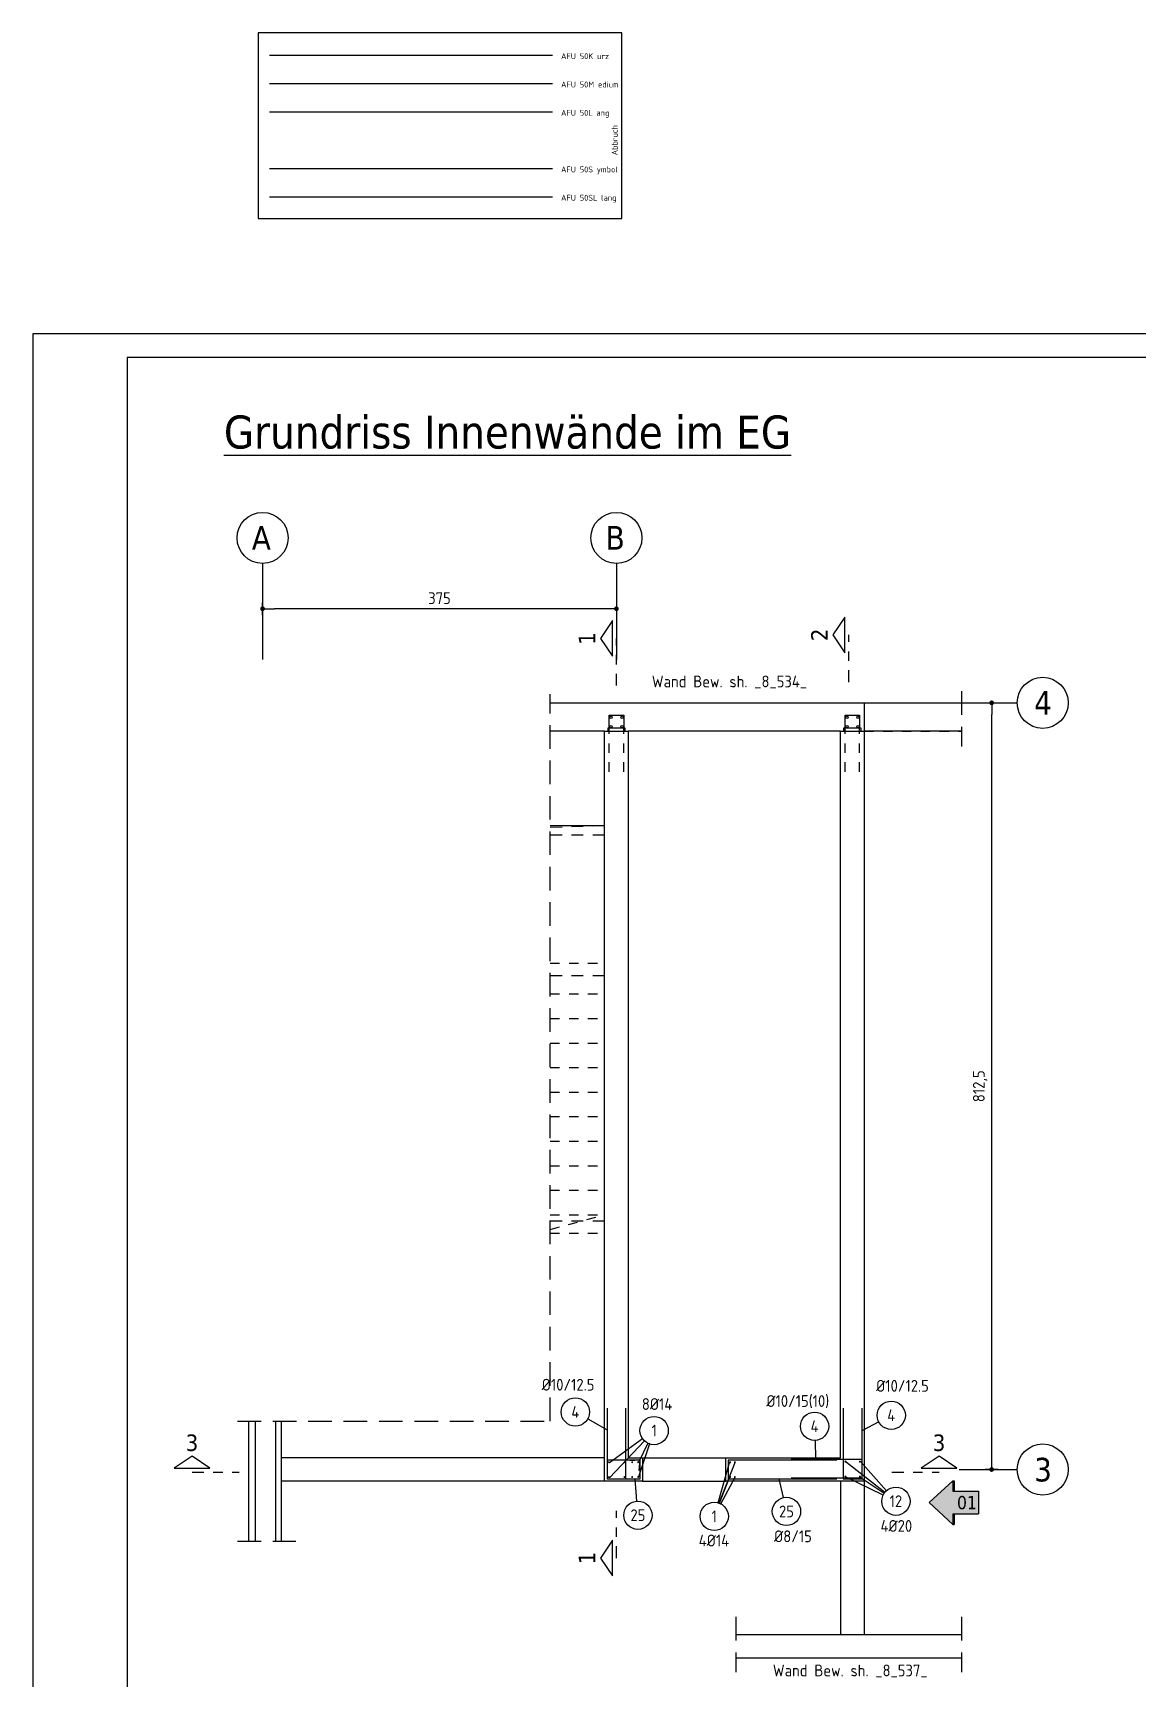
# Model space of a CAD drawing. Extents: x 0 to 74.3, y 0 to 36.
# Drawn here: x 0 to 11.7, y 15.46 to 32.89 of the extents above; entities that cross this region are included whole.
import ezdxf
from ezdxf.enums import TextEntityAlignment as Align

# ---------------------------------------------------------------- set-up
doc = ezdxf.new("R2010")
doc.units = 0
doc.header["$LTSCALE"] = 0.5
for name, pattern in [('AUSGEZOGEN', [1000.01, 1000, 0.01]), ('DASHDOTSMALL', [1.05, 0.5, -0.25, 0.05, -0.25]), ('DASHED', [0.75, 0.5, -0.25]), ('DOT', [0.175, 0.05, -0.125]), ('HIDDEN', [0.375, 0.25, -0.125]), ('HIDDEN2', [0.187, 0.125, -0.062]), ('STRICHPUNKT2', [0.55, 0.25, -0.125, 0.05, -0.125]), ('VERDECKT', [0.375, 0.25, -0.125])]:
    doc.linetypes.add(name, pattern=pattern)
for name, color, linetype in [('1.OG', 7, 'Continuous'), ('ACHSEN', 7, 'Continuous'), ('AFU', 7, 'Continuous'), ('BETON', 7, 'Continuous'), ('Brüstung 1.OG', 7, 'Continuous'), ('DRUEBER', 7, 'Continuous'), ('grau_hell', 7, 'Continuous'), ('HBT', 7, 'Continuous'), ('HILFE', 7, 'Continuous'), ('INDEX', 7, 'Continuous'), ('MASSE', 7, 'Continuous'), ('OBJEKT', 7, 'Continuous'), ('RAHMEN', 7, 'Continuous'), ('RND', 7, 'Continuous'), ('RND-1', 7, 'Continuous'), ('RND_BILD', 7, 'Continuous'), ('SCHNITTE', 7, 'Continuous'), ('SFP_Achsen', 7, 'Continuous'), ('TEXT', 7, 'Continuous'), ('VERDECKT', 7, 'Continuous')]:
    doc.layers.add(name, color=color, linetype=linetype)
doc.styles.add('helv', font='tahoma.ttf')
doc.styles.add('txt', font='isocp.shx')
doc.linetypes.add('ABBRUCH', pattern='A,0.15,-0.15,["x",Standard,S=0.07,R=0,X=-0.1,Y=-0.0238],-0.005', length=0.305)
doc.linetypes.add('AFU_50K', pattern='A,0.15,["/",Standard,S=0.2,R=0,X=-0.01,Y=-0.1],0.07,["/",Standard,S=0.2,R=0,X=-0.01,Y=-0.1],0.15', length=0.37)
doc.linetypes.add('AFU_50L', pattern='A,0.75,["/",Standard,S=0.2,R=0,X=-0.01,Y=-0.1],0.07,["/",Standard,S=0.2,R=0,X=-0.01,Y=-0.1],0.75', length=1.57)
doc.linetypes.add('AFU_50M', pattern='A,0.45,["/",Standard,S=0.2,R=0,X=-0.01,Y=-0.1],0.07,["/",Standard,S=0.2,R=0,X=-0.01,Y=-0.1],0.45', length=0.97)
doc.linetypes.add('AFU_50S', pattern='A,0,-0.15,["/",Standard,S=0.2,R=0,X=-0.01,Y=-0.1],0,-0.07,["/",Standard,S=0.2,R=0,X=-0.01,Y=-0.1],-0.15', length=0.37)
doc.linetypes.add('AFU_50SL', pattern='A,0,-0.75,["/",Standard,S=0.2,R=0,X=-0.01,Y=-0.1],0,-0.07,["/",Standard,S=0.2,R=0,X=-0.01,Y=-0.1],-0.75', length=1.57)
doc.dimstyles.new('DOT_I', dxfattribs={"dimscale": 0.5, "dimtxt": 0.25, "dimasz": 0.25, "dimexe": 0.1, "dimexo": 0.3, "dimgap": 0.1, "dimtad": 1, "dimdec": 3, "dimzin": 3, "dimtxsty": 'txt', "dimblk": 'DOT', "dimblk1": 'DOT', "dimblk2": 'DOT', "dimsah": 1, "dimcen": 0.1, "dimse1": 1, "dimse2": 1, "dimazin": 0, "dimtfac": 1, "dimtdec": 4, "dimtix": 1, "dimtmove": 2, "dimatfit": 3, "dimfxl": 0, "dimtvp": 1, "dimtolj": 1, "dimtzin": 0, "dimarcsym": 0})

# ---------------------------------------------------------------- blocks, each defined once
blk = doc.blocks.new('A1-35-0')
at = {"layer": 'RAHMEN'}
for p, q in [((118.9, 59.4), (0, 59.4)), ((0, 59.4), (0, 0))]:
    blk.add_line(p, q, dxfattribs=at)
at = {"layer": 'RAHMEN', "color": 5}
for p, q in [((118.4, 58.9), (2, 58.9)), ((2, 58.9), (2, 0.5))]:
    blk.add_line(p, q, dxfattribs=at)
blk = doc.blocks.new('DOT')
at = {"layer": 'MASSE', "color": 7, "linetype": 'Continuous'}
for p, q in [((0, 0), (-1, 0)), ((0, 0.54), (0, -0.54))]:
    blk.add_line(p, q, dxfattribs=at)
at = {"layer": 'MASSE', "color": 7, "linetype": 'Continuous', "const_width": 0.2}
blk.add_lwpolyline([(-0.1, 0, 1), (0.1, 0, 1)], format="xyb", close=True, dxfattribs=at)
blk = doc.blocks.new('*D30')
at = {"layer": 'Defpoints', "color": 0, "linetype": 'AUSGEZOGEN', "transparency": 16777216}
for p in [(10.161, 25.791), (10.161, 25.791), (10.161, 17.666)]:
    blk.add_point(p, dxfattribs=at)
at = {"layer": 'MASSE', "color": 0, "linetype": 'AUSGEZOGEN', "lineweight": -2, "transparency": 16777216}
blk.add_line((10.161, 17.791), (10.161, 25.666), dxfattribs=at)
at = {"layer": 'MASSE', "color": 0, "linetype": 'AUSGEZOGEN', "lineweight": -2, "transparency": 16777216, "xscale": 0.125, "yscale": 0.125, "zscale": 0.125}
for p, rotation in [((10.161, 25.791), 90), ((10.161, 17.666), 270)]:
    blk.add_blockref('DOT', p, dxfattribs=dict(at, rotation=rotation))
at = {"layer": 'MASSE', "color": 0, "linetype": 'AUSGEZOGEN', "transparency": 16777216, "insert": (10.039, 21.728), "char_height": 0.125, "attachment_point": 5, "rotation": 90, "style": 'txt'}
blk.add_mtext('\\A1;812,5', dxfattribs=at)
blk = doc.blocks.new('*D31')
at = {"layer": 'Defpoints', "color": 0, "linetype": 'AUSGEZOGEN', "transparency": 16777216}
for p in [(2.434, 26.788), (2.434, 26.788), (6.184, 26.788)]:
    blk.add_point(p, dxfattribs=at)
at = {"layer": 'MASSE', "color": 0, "linetype": 'AUSGEZOGEN', "lineweight": -2, "transparency": 16777216}
blk.add_line((6.059, 26.788), (2.559, 26.788), dxfattribs=at)
at = {"layer": 'MASSE', "color": 0, "linetype": 'AUSGEZOGEN', "lineweight": -2, "transparency": 16777216, "xscale": 0.125, "yscale": 0.125, "zscale": 0.125, "rotation": 180}
blk.add_blockref('DOT', (2.434, 26.788), dxfattribs=at)
at = {"layer": 'MASSE', "color": 0, "linetype": 'AUSGEZOGEN', "lineweight": -2, "transparency": 16777216, "xscale": 0.125, "yscale": 0.125, "zscale": 0.125}
blk.add_blockref('DOT', (6.184, 26.788), dxfattribs=at)
at = {"layer": 'MASSE', "color": 0, "linetype": 'AUSGEZOGEN', "transparency": 16777216, "insert": (4.309, 26.9), "char_height": 0.125, "attachment_point": 5, "style": 'txt'}
blk.add_mtext('\\A1;375', dxfattribs=at)
blk = doc.blocks.new('SCHN-2')
at = {"layer": 'SCHNITTE', "color": 6, "linetype": 'Continuous'}
blk.add_lwpolyline([(0.378, 0.088), (0, 0.34), (-0.378, 0.088)], close=True, dxfattribs=at)
at = {"layer": 'SCHNITTE', "color": 1, "linetype": 'DASHDOTSMALL', "style": 'helv'}
blk.add_attdef('SCHN-2', text='', height=0.35, dxfattribs=at).set_placement((0, 0.45), align=Align.CENTER)
blk = doc.blocks.new('RND_HIN')
at = {"layer": 'RND', "color": 7, "linetype": 'Continuous'}
blk.add_circle((0, 0), 0.3, dxfattribs=at)
at = {"layer": 'RND', "color": 7, "linetype": 'Continuous', "style": 'txt'}
blk.add_attdef('POSI', text='', height=0.25, dxfattribs=at).set_placement((0, 0), align=Align.MIDDLE)
blk = doc.blocks.new('hin_ind5')
at = {"layer": 'grau_hell', "linetype": 'AUSGEZOGEN'}
h = blk.add_hatch(color=9, dxfattribs=at)
h.dxf.hatch_style = 2
h.paths.add_polyline_path([(0, 0), (0.619, -0.577), (0.619, -0.3), (1.306, -0.3), (1.306, 0.3), (0.619, 0.3), (0.619, 0.577)])
h.paths.add_polyline_path([(0.34, -0.274), (1.311, -0.274), (1.311, 0.274), (0.34, 0.274)], flags=9)
at = {"layer": 'OBJEKT', "linetype": 'AUSGEZOGEN'}
for points in [[(0.619, 0.3), (0.66, 0.3), (0.66, 0.577), (0.619, 0.577)], [(0.619, -0.577), (0.66, -0.577), (0.66, -0.3), (0.619, -0.3)]]:
    blk.add_hatch(color=1, dxfattribs=at).paths.add_polyline_path(points)
at = {"layer": 'OBJEKT', "color": 1, "linetype": 'AUSGEZOGEN'}
for p, q in [((0, 0), (0.619, 0.577)), ((0.619, 0.577), (0.619, 0.3)), ((0.619, 0.577), (0.66, 0.577)), ((0.66, 0.577), (0.66, 0.3)), ((0, 0), (0.619, -0.577)), ((0.619, 0.3), (1.306, 0.3)), ((1.306, 0.3), (1.306, -0.3)), ((0.619, -0.3), (0.619, -0.577)), ((0.619, -0.3), (1.306, -0.3)), ((0.66, -0.3), (0.66, -0.577))]:
    blk.add_line(p, q, dxfattribs=at)
at = {"layer": 'OBJEKT', "color": 7, "linetype": 'AUSGEZOGEN'}
blk.add_line((0.619, -0.577), (0.66, -0.577), dxfattribs=at)
at = {"layer": 'INDEX', "color": 1, "linetype": 'Continuous', "style": 'helv'}
blk.add_attdef('INDEX', text='', height=0.35, rotation=360, dxfattribs=at).set_placement((1.259, 0), align=Align.MIDDLE_RIGHT)

msp = doc.modelspace()

# ---------------------------------------------------------------- linework, layer by layer
at = {"layer": '1.OG', "linetype": 'DOT', "lineweight": -2}
for p, q in [((5.4825, 25.7909), (8.8093, 25.7909)), ((8.8093, 25.7909), (8.8093, 17.5409)), ((6.0593, 25.4909), (5.4825, 25.4909)), ((6.0593, 17.5409), (6.0593, 25.4909)), ((8.5593, 25.4909), (6.3093, 25.4909)), ((6.3093, 25.4909), (6.3093, 17.7909)), ((8.5593, 17.7909), (8.5593, 25.4909)), ((2.3593, 16.9082), (2.3593, 18.1785)), ((2.5693, 18.1785), (2.5693, 16.9082)), ((6.3093, 17.7909), (6.4593, 17.7909)), ((6.4593, 17.7909), (6.4593, 17.5409)), ((7.3443, 17.5409), (7.3443, 17.7909)), ((7.3443, 17.7909), (8.5593, 17.7909)), ((6.4593, 17.5409), (6.0593, 17.5409)), ((8.8093, 17.5409), (7.3443, 17.5409)), ((7.4509, 15.9159), (9.8421, 15.9159)), ((9.8421, 15.6659), (7.4509, 15.6659))]:
    msp.add_line(p, q, dxfattribs=at)
for points in [[(2.2843, 18.1785), (2.2843, 16.9082)], [(2.6343, 16.9082), (2.6343, 18.1785)]]:
    msp.add_lwpolyline(points, dxfattribs=at)
at = {"layer": 'ACHSEN', "color": 140, "linetype": 'AUSGEZOGEN'}
for p, q in [((2.4343, 27.2683), (2.4343, 26.2516)), ((6.1843, 27.2683), (6.1843, 26.2516)), ((9.8177, 25.7909), (10.4312, 25.7909)), ((9.8177, 17.6659), (10.4312, 17.6659))]:
    msp.add_line(p, q, dxfattribs=at)
at = {"layer": 'AFU', "color": 8, "linetype": 'AFU_50K'}
for p, q in [((5.5062, 32.6499), (2.5062, 32.6499)), ((6.0593, 25.4909), (6.3093, 25.4909)), ((8.5593, 25.4909), (8.8093, 25.4909))]:
    msp.add_line(p, q, dxfattribs=at)
at = {"layer": 'AFU', "color": 8, "linetype": 'AFU_50M'}
msp.add_line((5.5062, 32.3499), (2.5062, 32.3499), dxfattribs=at)
at = {"layer": 'AFU', "color": 8, "linetype": 'AFU_50L'}
msp.add_line((5.5062, 32.0499), (2.5062, 32.0499), dxfattribs=at)
at = {"layer": 'AFU', "color": 8, "linetype": 'AFU_50S'}
msp.add_line((5.5062, 31.4499), (2.5062, 31.4499), dxfattribs=at)
at = {"layer": 'AFU', "color": 8, "linetype": 'AFU_50SL'}
msp.add_line((5.5062, 31.1499), (2.5062, 31.1499), dxfattribs=at)
at = {"layer": 'AFU', "color": 8, "linetype": 'ABBRUCH'}
msp.add_lwpolyline([(2.3877, 30.9238), (6.2422, 30.9238), (6.2422, 32.8905), (2.3877, 32.8905)], close=True, dxfattribs=at)
at = {"layer": 'BETON', "color": 6, "linetype": 'AUSGEZOGEN', "lineweight": -2}
for p, q in [((5.4825, 25.7909), (8.8093, 25.7909)), ((8.8093, 25.7909), (8.8093, 17.5409)), ((6.0593, 25.4909), (5.4825, 25.4909)), ((6.0593, 17.5409), (6.0593, 25.4909)), ((8.5593, 25.4909), (6.3093, 25.4909)), ((6.3093, 25.4909), (6.3093, 17.7909)), ((8.5593, 17.7909), (8.5593, 25.4909)), ((2.3593, 16.9082), (2.3593, 18.1785)), ((2.5693, 18.1785), (2.5693, 16.9082)), ((6.3093, 17.7909), (6.4593, 17.7909)), ((6.4593, 17.7909), (6.4593, 17.5409)), ((7.3443, 17.5409), (7.3443, 17.7909)), ((7.3443, 17.7909), (8.5593, 17.7909)), ((6.4593, 17.5409), (6.0593, 17.5409)), ((8.8093, 17.5409), (7.3443, 17.5409)), ((7.4509, 15.9159), (9.8421, 15.9159)), ((9.8421, 15.6659), (7.4509, 15.6659))]:
    msp.add_line(p, q, dxfattribs=at)
for points in [[(2.2843, 18.1785), (2.2843, 16.9082)], [(2.6343, 16.9082), (2.6343, 18.1785)]]:
    msp.add_lwpolyline(points, dxfattribs=at)
at = {"layer": 'Brüstung 1.OG', "color": 102, "linetype": 'DOT'}
for p, q in [((8.8093, 25.7909), (9.8421, 25.7909)), ((8.8093, 25.4909), (9.8421, 25.4909))]:
    msp.add_line(p, q, dxfattribs=at)
at = {"layer": 'DRUEBER', "color": 7, "linetype": 'DOT'}
for p, q in [((5.4825, 23.0309), (6.0593, 23.0309)), ((5.4825, 22.7059), (6.0593, 22.7059)), ((5.4825, 22.4459), (6.0593, 22.4459)), ((5.4825, 22.1859), (6.0593, 22.1859)), ((5.4825, 21.9259), (6.0593, 21.9259)), ((5.4825, 21.6659), (6.0593, 21.6659)), ((5.4825, 21.4059), (6.0593, 21.4059)), ((5.4825, 21.1459), (6.0593, 21.1459)), ((5.4825, 20.8859), (6.0593, 20.8859)), ((5.4825, 20.6259), (6.0593, 20.6259)), ((5.4825, 20.3659), (6.0593, 20.3659)), ((5.4825, 20.2107), (6.0593, 20.3659)), ((5.4825, 20.1709), (6.0593, 20.1709))]:
    msp.add_line(p, q, dxfattribs=at)
at = {"layer": 'HBT', "color": 7, "linetype": 'AUSGEZOGEN'}
for points in [[(6.1073, 25.5209), (6.1073, 25.6609), (6.2613, 25.6609), (6.2613, 25.5209)], [(8.6073, 25.5209), (8.6073, 25.6609), (8.7613, 25.6609), (8.7613, 25.5209)]]:
    msp.add_lwpolyline(points, dxfattribs=at)
at = {"layer": 'HBT', "color": 102, "linetype": 'AUSGEZOGEN'}
for points in [[(6.2773, 25.4909), (6.2773, 25.5209), (6.0913, 25.5209), (6.0913, 25.4909)], [(8.7773, 25.4909), (8.7773, 25.5209), (8.5913, 25.5209), (8.5913, 25.4909)]]:
    msp.add_lwpolyline(points, dxfattribs=at)
at = {"layer": 'HBT', "color": 7, "linetype": 'HIDDEN2'}
for points in [[(6.1073, 25.0609), (6.1073, 25.4909), (6.1073, 25.5209)], [(6.2613, 25.0609), (6.2613, 25.4909), (6.2613, 25.5209)], [(8.6073, 25.0609), (8.6073, 25.4909), (8.6073, 25.5209)], [(8.7613, 25.0609), (8.7613, 25.4909), (8.7613, 25.5209)]]:
    msp.add_lwpolyline(points, dxfattribs=at)
at = {"layer": 'HILFE', "color": 102, "linetype": 'DASHED'}
for p, q in [((5.4825, 18.1785), (5.4825, 25.884)), ((9.8421, 25.9129), (9.8421, 25.3287)), ((2.1683, 18.1785), (5.4825, 18.1785)), ((2.1683, 16.9082), (2.7854, 16.9082)), ((7.4509, 16.1033), (7.4509, 15.5191)), ((9.8421, 16.1033), (9.8421, 15.5191))]:
    msp.add_line(p, q, dxfattribs=at)
at = {"layer": 'OBJEKT', "color": 7, "linetype": 'AUSGEZOGEN'}
for p, q in [((8.8093, 25.7909), (9.8421, 25.7909)), ((9.8421, 25.4909), (8.8093, 25.4909)), ((5.4825, 24.4909), (6.0593, 24.4909)), ((6.0593, 17.7909), (2.6343, 17.7909)), ((6.4593, 17.7909), (7.3443, 17.7909)), ((6.0593, 17.5409), (2.6343, 17.5409)), ((6.4593, 17.5409), (7.3443, 17.5409)), ((8.5593, 17.5409), (8.5593, 15.9159)), ((8.8093, 17.5409), (8.8093, 15.9159))]:
    msp.add_line(p, q, dxfattribs=at)
at = {"layer": 'RND', "color": 102, "linetype": 'AUSGEZOGEN'}
for p, q in [((5.8794, 18.2019), (6.0843, 18.0866)), ((8.9643, 18.17), (8.7916, 18.0777)), ((6.4621, 17.9912), (6.1094, 17.7368)), ((6.4806, 17.97), (6.1094, 17.5784)), ((8.2889, 17.9741), (8.2952, 17.7739)), ((6.5358, 17.9368), (6.4183, 17.5886)), ((6.5179, 17.9442), (6.4223, 17.749)), ((7.2615, 17.3134), (7.3862, 17.7505)), ((7.2746, 17.3091), (7.4457, 17.7505)), ((9.0278, 17.4224), (8.6043, 17.7552)), ((9.0459, 17.4416), (8.7691, 17.7516)), ((6.4009, 17.3311), (6.384, 17.5659)), ((7.2752, 17.3088), (7.382, 17.5806)), ((7.2906, 17.3017), (7.4415, 17.5863)), ((7.9532, 17.3677), (7.9083, 17.5659)), ((9.0107, 17.395), (8.6061, 17.5905)), ((9.0208, 17.4126), (8.7581, 17.5869))]:
    msp.add_line(p, q, dxfattribs=at)
at = {"layer": 'RND', "color": 1, "linetype": 'AUSGEZOGEN'}
for points in [[(6.0843, 18.3159), (6.0843, 17.5659), (6.2843, 17.5659), (6.2843, 18.3159)], [(8.5887, 18.3159), (8.5887, 17.5659), (8.7887, 17.5659), (8.7887, 18.3159)], [(8.5193, 17.7659), (7.3693, 17.7659), (7.3693, 17.5659), (8.5193, 17.5659)], [(8.0343, 17.7739), (8.7843, 17.7739), (8.7843, 17.5739), (8.0343, 17.5739)]]:
    msp.add_lwpolyline(points, dxfattribs=at)
at = {"layer": 'RND', "color": 7, "linetype": 'AUSGEZOGEN', "const_width": 0.01}
for points in [[(6.0999, 17.7426, 1), (6.1099, 17.7426, 1)], [(6.2639, 17.7426, 1), (6.2739, 17.7426, 1)], [(6.346, 17.7426, 1), (6.356, 17.7426, 1)], [(6.4089, 17.7426, 1), (6.4189, 17.7426, 1)], [(7.3849, 17.7426, 1), (7.3949, 17.7426, 1)], [(7.4346, 17.7426, 1), (7.4446, 17.7426, 1)], [(8.6059, 17.7491, 1), (8.6159, 17.7491, 1)], [(8.7597, 17.7491, 1), (8.7697, 17.7491, 1)], [(6.0999, 17.5862, 1), (6.1099, 17.5862, 1)], [(6.2639, 17.5862, 1), (6.2739, 17.5862, 1)], [(6.346, 17.5862, 1), (6.356, 17.5862, 1)], [(6.4089, 17.5862, 1), (6.4189, 17.5862, 1)], [(7.3849, 17.5862, 1), (7.3949, 17.5862, 1)], [(7.4346, 17.5862, 1), (7.4446, 17.5862, 1)], [(8.6059, 17.5927, 1), (8.6159, 17.5927, 1)], [(8.7597, 17.5927, 1), (8.7697, 17.5927, 1)]]:
    msp.add_lwpolyline(points, format="xyb", close=True, dxfattribs=at)
at = {"layer": 'RND', "color": 7, "linetype": 'AUSGEZOGEN'}
for centre in [(6.1268, 25.6367), (6.2433, 25.6367), (8.6268, 25.6367), (8.7433, 25.6367), (6.1268, 25.5387), (6.2433, 25.5387), (8.6268, 25.5387), (8.7433, 25.5387)]:
    msp.add_circle(centre, 0.0125, dxfattribs=at)
at = {"layer": 'RND-1', "color": 1, "linetype": 'AUSGEZOGEN'}
msp.add_lwpolyline([(6.4247, 17.6563), (6.4343, 17.7659), (6.0843, 17.7659), (6.0843, 17.5659), (6.4343, 17.5659), (6.4343, 17.7659), (6.3247, 17.7563)], dxfattribs=at)
at = {"layer": 'SCHNITTE', "color": 6, "linetype": 'STRICHPUNKT2'}
for p, q in [((8.648, 26.0115), (8.648, 26.5115)), ((6.1851, 25.9732), (6.1851, 26.4732)), ((1.6861, 17.6371), (2.1861, 17.6371)), ((9.1039, 17.6371), (9.6039, 17.6371)), ((6.1851, 16.7274), (6.1851, 17.2274))]:
    msp.add_line(p, q, dxfattribs=at)
at = {"layer": 'SFP_Achsen', "color": 7, "linetype": 'AUSGEZOGEN'}
for centre in [(2.4343, 27.5388), (6.1843, 27.5388), (10.7017, 25.7909), (10.7017, 17.6659)]:
    msp.add_circle(centre, 0.2705, dxfattribs=at)
at = {"layer": 'VERDECKT', "color": 7, "linetype": 'HIDDEN'}
for p, q in [((5.4825, 24.474), (6.0593, 24.4909)), ((5.4825, 22.9009), (6.0593, 22.9009)), ((5.4825, 20.3009), (6.0593, 20.3009))]:
    msp.add_line(p, q, dxfattribs=at)
at = {"layer": 'VERDECKT', "color": 7, "linetype": 'VERDECKT'}
msp.add_line((5.4825, 24.3909), (6.0593, 24.3909), dxfattribs=at)

# ---------------------------------------------------------------- block references
at = {"layer": 'RAHMEN', "color": 7, "linetype": 'AUSGEZOGEN', "xscale": 0.5, "yscale": 0.5, "zscale": 0.5}
msp.add_blockref('A1-35-0', (0, 0), dxfattribs=at)
at = {"layer": 'RND', "color": 7, "linetype": 'AUSGEZOGEN', "xscale": 0.5, "yscale": 0.5, "zscale": 0.5}
for p, values in [((5.7487, 18.2756), {'POSI': '4'}), ((9.0965, 18.2407), {'POSI': '4'}), ((6.5838, 18.0789), {'POSI': '1'}), ((8.2842, 18.124), {'POSI': '4'}), ((9.1458, 17.3297), {'POSI': '12'}), ((6.4117, 17.1815), {'POSI': '25'}), ((7.2203, 17.1692), {'POSI': '1'}), ((7.9863, 17.2214), {'POSI': '25'})]:
    msp.add_blockref('RND_HIN', p, dxfattribs=at).add_auto_attribs(values)
at = {"layer": 'RND_BILD', "color": 7, "linetype": 'AUSGEZOGEN', "xscale": 0.4, "yscale": 0.4, "zscale": 0.4}
msp.add_blockref('hin_ind5', (9.5001, 17.3153), dxfattribs=at).add_auto_attribs({'INDEX': '01'})
at = {"layer": 'SCHNITTE', "color": 6, "linetype": 'STRICHPUNKT2', "xscale": 0.5, "yscale": 0.5, "zscale": 0.5, "rotation": 90}
for p, values in [((8.648, 26.5115), {'SCHN-2': '2'}), ((6.1851, 26.4732), {'SCHN-2': '1'}), ((6.1851, 16.7274), {'SCHN-2': '1'})]:
    msp.add_blockref('SCHN-2', p, dxfattribs=at).add_auto_attribs(values)
at = {"layer": 'SCHNITTE', "color": 6, "linetype": 'STRICHPUNKT2', "xscale": 0.5, "yscale": 0.5, "zscale": 0.5}
for p in [(1.6861, 17.6371), (9.6039, 17.6371)]:
    msp.add_blockref('SCHN-2', p, dxfattribs=at).add_auto_attribs({'SCHN-2': '3'})

# ---------------------------------------------------------------- texts
at = {"layer": 'AFU', "color": 8, "linetype": 'AFU_50K', "style": 'txt'}
msp.add_text('AFU 50K urz', height=0.0625, dxfattribs=at).set_placement((5.5974, 32.6123))
at = {"layer": 'AFU', "color": 8, "linetype": 'AFU_50M', "style": 'txt'}
msp.add_text('AFU 50M edium', height=0.0625, dxfattribs=at).set_placement((5.5974, 32.3123))
at = {"layer": 'AFU', "color": 8, "linetype": 'AFU_50L', "style": 'txt'}
msp.add_text('AFU 50L ang', height=0.0625, dxfattribs=at).set_placement((5.5974, 32.0123))
at = {"layer": 'AFU', "color": 8, "linetype": 'ABBRUCH', "style": 'txt'}
msp.add_text('Abbruch', height=0.0625, rotation=90, dxfattribs=at).set_placement((6.197, 31.5932))
at = {"layer": 'AFU', "color": 8, "linetype": 'AFU_50S', "style": 'txt'}
msp.add_text('AFU 50S ymbol', height=0.0625, dxfattribs=at).set_placement((5.5974, 31.4123))
at = {"layer": 'AFU', "color": 8, "linetype": 'AFU_50SL', "style": 'txt'}
msp.add_text('AFU 50SL lang', height=0.0625, dxfattribs=at).set_placement((5.5974, 31.1123))
at = {"layer": 'SFP_Achsen', "color": 6, "linetype": 'AUSGEZOGEN', "style": 'helv'}
for s, p in [('A', (2.3202, 27.4144)), ('B', (6.0702, 27.4144)), ('4', (10.6111, 25.6646)), ('3', (10.6111, 17.5396))]:
    msp.add_text(s, height=0.25, dxfattribs=at).set_placement(p)
at = {"layer": 'TEXT', "color": 5, "linetype": 'AUSGEZOGEN', "style": 'helv'}
msp.add_text('%%UGrundriss Innenwände im EG%%U ', height=0.35, dxfattribs=at).set_placement((2.0243, 28.4859))
at = {"layer": 'TEXT', "color": 7, "linetype": 'AUSGEZOGEN', "style": 'txt'}
for s, p in [('Wand Bew. sh. _8_534_', (6.5589, 25.955)), ('%%C10/12.5', (5.3925, 18.5019)), ('%%C10/12.5', (8.9362, 18.4903)), ('8%%C14', (6.4537, 18.2972)), ('%%C10/15(10)', (7.773, 18.3291)), ('4%%C20', (8.983, 17.0056)), ('4%%C14', (7.0563, 16.851)), ('%%C8/15', (7.8548, 16.8959)), ('Wand Bew. sh. _8_537_', (7.8419, 15.4739))]:
    msp.add_text(s, height=0.125, dxfattribs=at).set_placement(p)

# ---------------------------------------------------------------- dimensions: what is measured, and where the dimension line sits
at = {"layer": 'MASSE', "color": 7, "linetype": 'AUSGEZOGEN'}
dim = msp.add_linear_dim(base=(2.4343, 26.7878), p1=(6.1843, 26.7878), p2=(2.4343, 26.7878), dimstyle='DOT_I', override={"dimdec": 0, "dimlfac": 100}, dxfattribs=at)
dim.commit()
dim.dimension.update_dxf_attribs({"geometry": '*D31', "text_midpoint": (4.3093, 26.9003)})
dim = msp.add_linear_dim(base=(10.1606, 25.7909), p1=(10.1606, 17.6659), p2=(10.1606, 25.7909), angle=90, dimstyle='DOT_I', override={"dimdec": 1, "dimlfac": 100}, dxfattribs=at)
dim.commit()
dim.dimension.update_dxf_attribs({"geometry": '*D30', "text_midpoint": (10.0387, 21.7284)})

doc.saveas('drawing.dxf')
